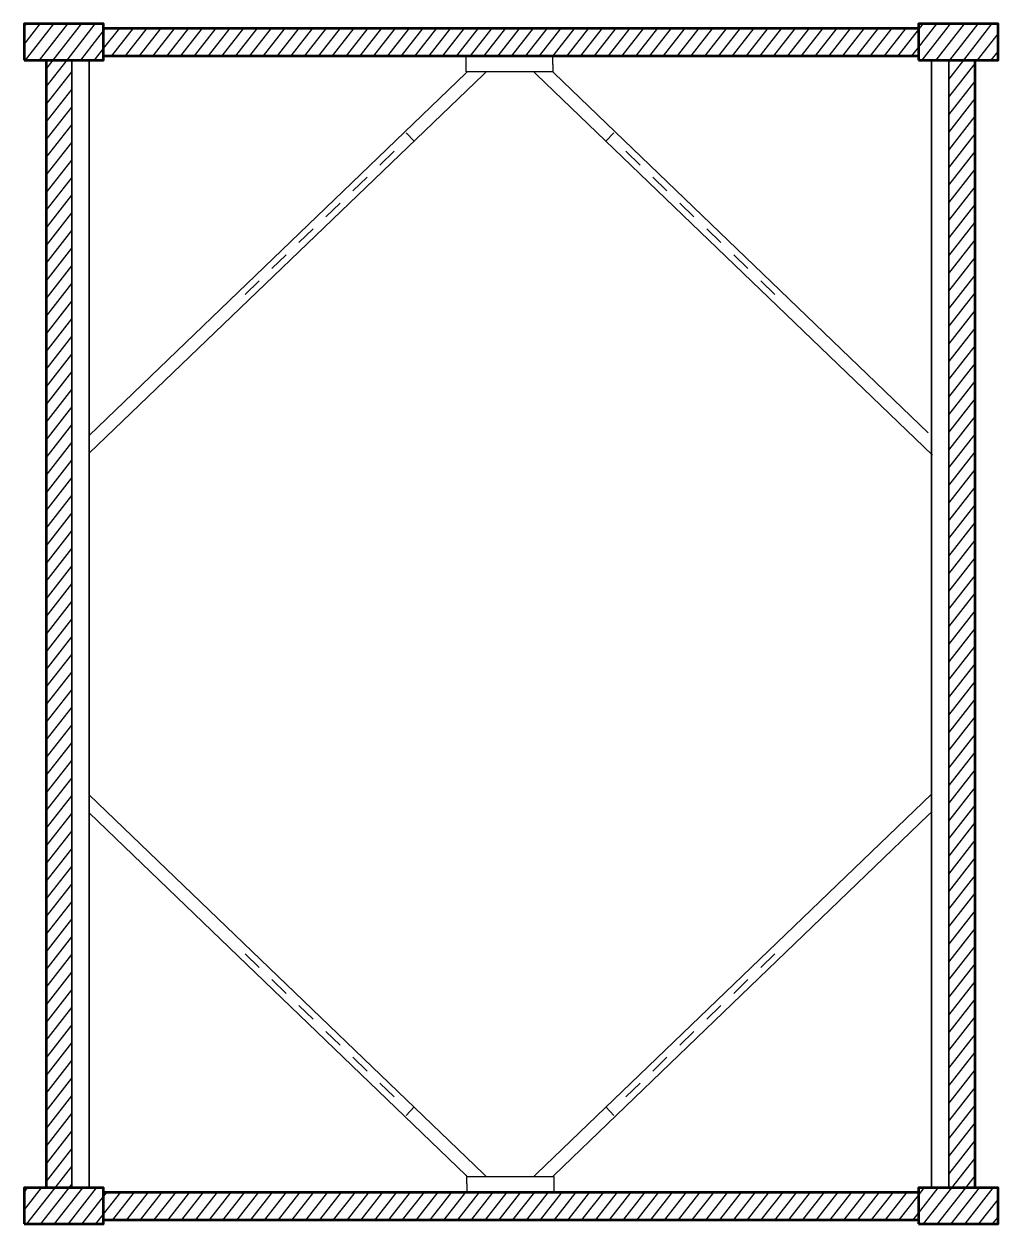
# Model space of a CAD drawing. Header units: millimetres. Extents: x -383 to 2872, y 639 to 2489.
# Drawn here: x 1030.7 to 1198.7, y 1257.4 to 1464.3 of the extents above; entities that cross this region are included whole.
import ezdxf

# ---------------------------------------------------------------- set-up
doc = ezdxf.new("R2010")
doc.units = ezdxf.units.MM
doc.layers.add('ARREDI_attrezzature', color=175, linetype='Continuous')
doc.layers.add('struttura', color=7, linetype='Continuous')
pattern_1 = [(52, (102.2741, 1088.6703), (-1.4775202, 1.1543653), [])]

msp = doc.modelspace()

# ---------------------------------------------------------------- hatches: boundary and pattern name
at = {"layer": 'ARREDI_attrezzature'}
h = msp.add_hatch(dxfattribs=at)
h.set_pattern_fill('ANSI31', color=256, scale=15, angle=7)
h.set_pattern_definition(pattern_1)
h.paths.add_polyline_path([(1044.41, 1464.33), (1030.67, 1464.33), (1030.67, 1458.08), (1044.41, 1458.08)])
h = msp.add_hatch(dxfattribs=at)
h.set_pattern_fill('ANSI31', color=256, scale=15, angle=7)
h.set_pattern_definition(pattern_1)
h.paths.add_polyline_path([(1184.93, 1463.62), (1044.41, 1463.62), (1044.41, 1458.84), (1184.93, 1458.84)])
h = msp.add_hatch(dxfattribs=at)
h.set_pattern_fill('ANSI31', color=256, scale=15, angle=7)
h.set_pattern_definition(pattern_1)
h.paths.add_polyline_path([(1198.67, 1464.33), (1184.93, 1464.33), (1184.93, 1458.08), (1198.67, 1458.08)])
h = msp.add_hatch(dxfattribs=at)
h.set_pattern_fill('ANSI31', color=256, scale=15, angle=7)
h.set_pattern_definition(pattern_1)
h.paths.add_polyline_path([(1038.92, 1458.08), (1034.49, 1458.08), (1034.49, 1263.61), (1038.92, 1263.61)])
h = msp.add_hatch(dxfattribs=at)
h.set_pattern_fill('ANSI31', color=256, scale=15, angle=7)
h.set_pattern_definition(pattern_1)
h.paths.add_polyline_path([(1194.71, 1458.08), (1190.17, 1458.08), (1190.17, 1263.61), (1194.71, 1263.61)])
h = msp.add_hatch(dxfattribs=at)
h.set_pattern_fill('ANSI31', color=256, scale=15, angle=7)
h.set_pattern_definition(pattern_1)
h.paths.add_polyline_path([(1044.41, 1263.61), (1030.67, 1263.61), (1030.67, 1257.37), (1044.41, 1257.37)])
h = msp.add_hatch(dxfattribs=at)
h.set_pattern_fill('ANSI31', color=256, scale=15, angle=7)
h.set_pattern_definition(pattern_1)
h.paths.add_polyline_path([(1102.63, 1262.87), (1044.41, 1262.87), (1044.41, 1258.08), (1102.63, 1258.08)])
h = msp.add_hatch(dxfattribs=at)
h.set_pattern_fill('ANSI31', color=256, scale=15, angle=7)
h.set_pattern_definition(pattern_1)
h.paths.add_polyline_path([(1126.83, 1262.87), (1102.63, 1262.87), (1102.63, 1258.08), (1126.83, 1258.08)])
h = msp.add_hatch(dxfattribs=at)
h.set_pattern_fill('ANSI31', color=256, scale=15, angle=7)
h.set_pattern_definition(pattern_1)
h.paths.add_polyline_path([(1184.93, 1262.87), (1126.83, 1262.87), (1126.83, 1258.08), (1184.93, 1258.08)])
h = msp.add_hatch(dxfattribs=at)
h.set_pattern_fill('ANSI31', color=256, scale=15, angle=7)
h.set_pattern_definition(pattern_1)
h.paths.add_polyline_path([(1198.67, 1263.61), (1184.93, 1263.61), (1184.93, 1257.37), (1198.67, 1257.37)])

# ---------------------------------------------------------------- linework, layer by layer
at = {"layer": 'struttura'}
for p, q in [((1106.92, 1457.36), (1106.92, 1458.84)), ((1121.91, 1457.36), (1121.91, 1458.84)), ((1106.85, 1455.85), (1107.09, 1456.08)), ((1109.9, 1455.61), (1110.38, 1456.08)), ((1119.07, 1455.61), (1118.59, 1456.08)), ((1122.12, 1455.85), (1121.91, 1456.08)), ((1186.61, 1327.86), (1187.17, 1328.4)), ((1106.85, 1265.81), (1107.06, 1265.59)), ((1109.9, 1266.05), (1110.38, 1265.59)), ((1119.07, 1266.05), (1118.59, 1265.59)), ((1122.12, 1265.81), (1121.89, 1265.59)), ((1107.06, 1264.3), (1107.06, 1262.87)), ((1122.05, 1264.3), (1122.05, 1262.87))]:
    msp.add_line(p, q, dxfattribs=at)
at = {"layer": 'struttura', "lineweight": 53}
for points in [[(1030.67, 1458.08), (1044.41, 1458.08), (1044.41, 1464.33), (1030.67, 1464.33), (1030.67, 1458.08)], [(1044.41, 1463.62), (1184.93, 1463.62)], [(1184.93, 1458.08), (1198.67, 1458.08), (1198.67, 1464.33), (1184.93, 1464.33), (1184.93, 1458.08)], [(1034.49, 1458.08), (1034.49, 1263.62)], [(1044.41, 1458.84), (1184.93, 1458.84)], [(1194.71, 1263.62), (1194.71, 1458.08)], [(1030.67, 1257.37), (1044.41, 1257.37), (1044.41, 1263.61), (1030.67, 1263.61), (1030.67, 1257.37)], [(1044.41, 1262.87), (1184.93, 1262.87)], [(1184.93, 1257.37), (1198.67, 1257.37), (1198.67, 1263.61), (1184.93, 1263.61), (1184.93, 1257.37)], [(1044.41, 1258.08), (1184.93, 1258.08)]]:
    msp.add_lwpolyline(points, dxfattribs=at)
at = {"layer": 'struttura', "lineweight": 35}
for points in [[(1038.92, 1458.08), (1038.92, 1263.61)], [(1041.92, 1458.08), (1041.92, 1263.61)], [(1187.17, 1458.08), (1187.17, 1263.51)], [(1190.17, 1458.08), (1190.17, 1263.51)]]:
    msp.add_lwpolyline(points, dxfattribs=at)
at = {"layer": 'struttura', "lineweight": 25}
for points in [[(1121.91, 1457.36), (1121.91, 1456.08), (1106.92, 1456.08), (1106.92, 1457.36)], [(1106.85, 1455.85), (1041.92, 1393.38)], [(1041.92, 1390.29), (1109.9, 1455.61)], [(1187.37, 1389.98), (1119.07, 1455.61)], [(1122.12, 1455.85), (1186.61, 1393.81)], [(1096.58, 1445.55), (1097.96, 1444.11)], [(1132.39, 1445.55), (1131.02, 1444.11)], [(1041.92, 1331.38), (1109.9, 1266.05)], [(1187.17, 1331.49), (1119.07, 1266.05)], [(1106.85, 1265.81), (1041.92, 1328.28)], [(1122.12, 1265.81), (1186.61, 1327.86)], [(1096.58, 1276.11), (1097.96, 1277.55)], [(1132.39, 1276.11), (1131.02, 1277.55)], [(1107.06, 1264.3), (1107.06, 1265.59), (1122.05, 1265.59), (1122.05, 1264.3)]]:
    msp.add_lwpolyline(points, dxfattribs=at)
at = {"layer": 'struttura', "lineweight": 18}
for points in [[(1092.05, 1440.01), (1094.49, 1442.37)], [(1136.92, 1440.01), (1134.48, 1442.37)], [(1087.4, 1435.54), (1089.84, 1437.91)], [(1141.57, 1435.54), (1139.14, 1437.91)], [(1082.75, 1431.08), (1085.18, 1433.45)], [(1146.23, 1431.08), (1143.79, 1433.45)], [(1078.1, 1426.62), (1080.53, 1428.98)], [(1150.88, 1426.62), (1148.44, 1428.98)], [(1073.44, 1422.15), (1075.88, 1424.52)], [(1155.53, 1422.15), (1153.1, 1424.52)], [(1068.79, 1417.69), (1071.22, 1420.06)], [(1160.19, 1417.69), (1157.75, 1420.06)], [(1068.79, 1303.98), (1071.22, 1301.61)], [(1160.19, 1303.98), (1157.75, 1301.61)], [(1073.44, 1299.52), (1075.88, 1297.14)], [(1155.53, 1299.52), (1153.1, 1297.14)], [(1078.1, 1295.05), (1080.53, 1292.68)], [(1150.88, 1295.05), (1148.44, 1292.68)], [(1082.75, 1290.59), (1085.18, 1288.22)], [(1146.23, 1290.59), (1143.79, 1288.22)], [(1087.4, 1286.12), (1089.84, 1283.75)], [(1141.57, 1286.12), (1139.14, 1283.75)], [(1092.05, 1281.66), (1094.49, 1279.29)], [(1136.92, 1281.66), (1134.48, 1279.29)]]:
    msp.add_lwpolyline(points, dxfattribs=at)

doc.saveas('drawing.dxf')
